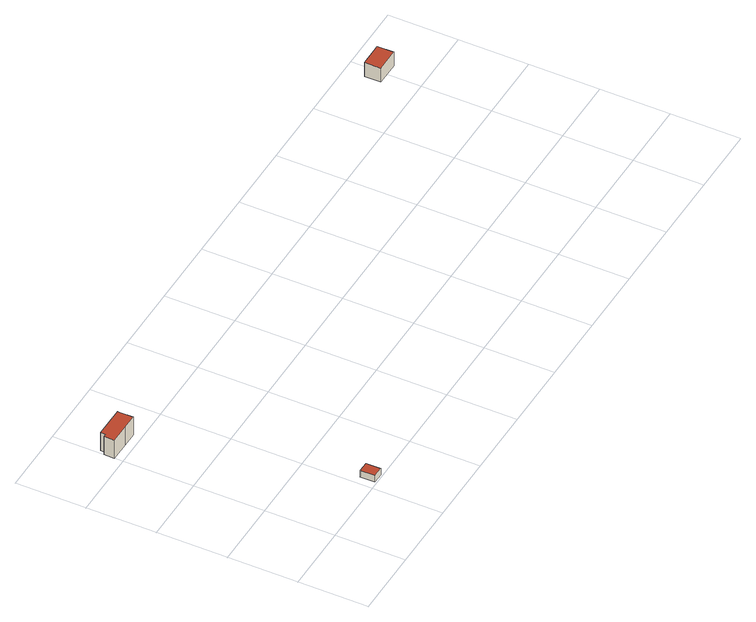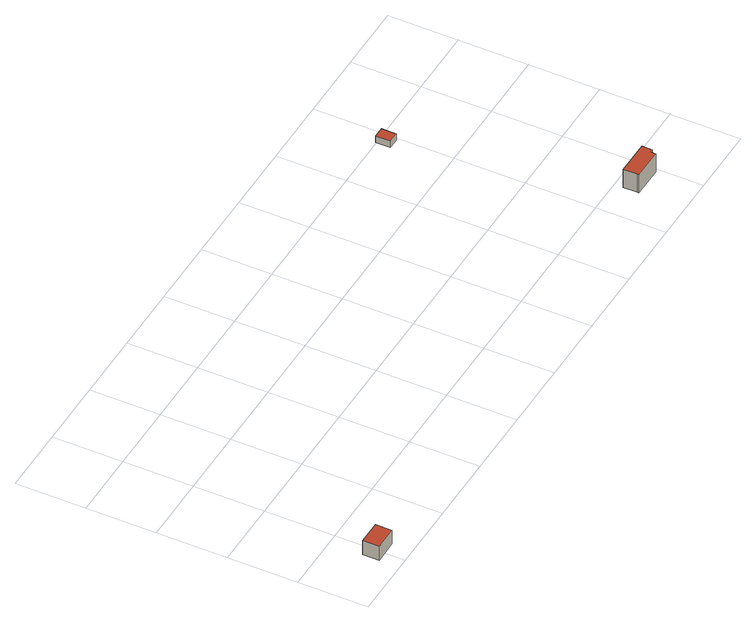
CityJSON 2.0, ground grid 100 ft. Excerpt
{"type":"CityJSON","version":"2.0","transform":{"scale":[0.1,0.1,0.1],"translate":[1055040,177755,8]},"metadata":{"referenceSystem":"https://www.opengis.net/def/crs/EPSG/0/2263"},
"CityObjects":{
"building1":{"type":"Building","attributes":{"name":"Bldg_3511013481","BIN":"4516290"},"geometry":[{"type":"MultiSurface","lod":"2","boundaries":[[[0,1,2,3]],[[4,5,6,7]],[[4,7,3,2]],[[5,4,2,1]],[[6,5,1,0]],[[7,6,0,3]]],"semantics":{"surfaces":[{"type":"GroundSurface"},{"type":"RoofSurface","BIN":"4516290"},{"type":"WallSurface"}],"values":[0,1,2,2,2,2]}}]},
"building2":{"type":"Building","attributes":{"name":"Bldg_3210016864","BIN":"4291700"},"geometry":[{"type":"MultiSurface","lod":"2","boundaries":[[[8,9,10,11,12,13,14,15]],[[16,17,18,19,20,21,22,23]],[[14,13,23,22]],[[15,14,22,21]],[[8,15,21,20]],[[9,8,20,19]],[[10,9,19,18]],[[11,10,18,17]],[[12,11,17,16]],[[13,12,16,23]]],"semantics":{"surfaces":[{"type":"RoofSurface","BIN":"4291700"},{"type":"GroundSurface"},{"type":"WallSurface"}],"values":[0,1,2,2,2,2,2,2,2,2]}}]},
"building3":{"type":"Building","attributes":{"name":"Bldg_3210008865","BIN":"4291761"},"geometry":[{"type":"MultiSurface","lod":"2","boundaries":[[[24,25,26,27]],[[28,29,30,31]],[[24,27,31,30]],[[25,24,30,29]],[[26,25,29,28]],[[27,26,28,31]]],"semantics":{"surfaces":[{"type":"RoofSurface","BIN":"4291761"},{"type":"GroundSurface"},{"type":"WallSurface"}],"values":[0,1,2,2,2,2]}}]}
},
"vertices":[
[1084,6,45],[1084,218,45],[1235,219,45],[1235,6,45],[1235,219,154],[1084,218,154],[1084,6,154],[1235,6,154],
[49,3349,303],[49,3276,303],[3,3276,303],[3,3123,303],[279,3122,303],[501,3121,303],[502,3315,303],[502,3347,303],[279,3122,2],[3,3123,2],[3,3276,2],[49,3276,2],[49,3349,2],[502,3347,2],[502,3315,2],[501,3121,2],
[7827,3715,250],[7827,3478,250],[8172,3478,250],[8172,3714,250],[8172,3478,18],[7827,3478,18],[7827,3715,18],[8172,3714,18]
]}
